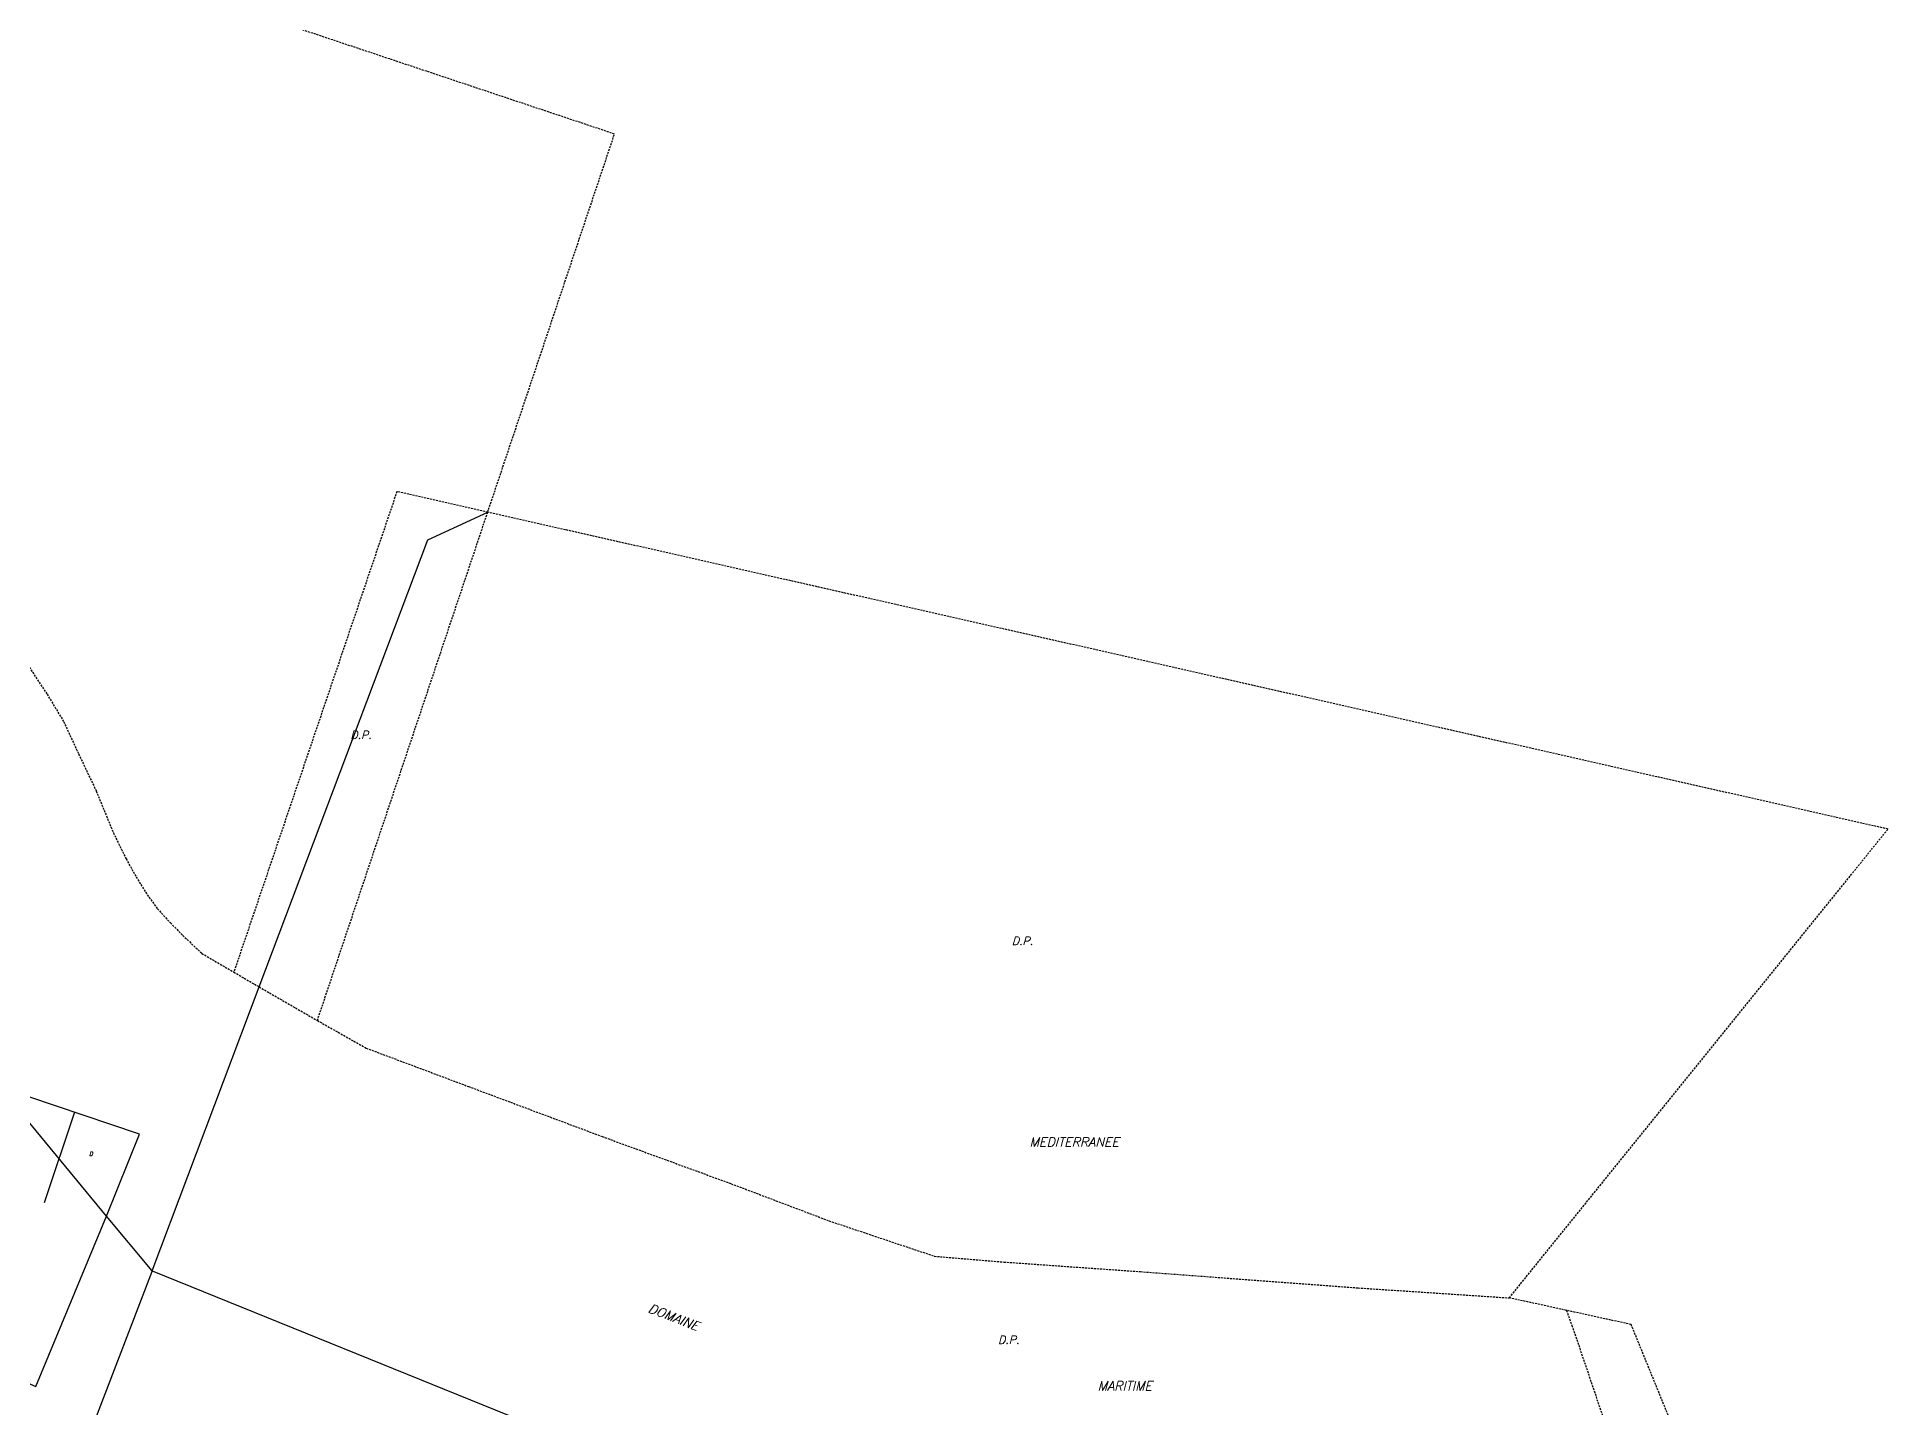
# Model space of a CAD drawing. Extents: x -334462 to -332769, y -29481 to -26664.
# Drawn here: x -333000.6 to -332769.2, y -27775.2 to -27603.9 of the extents above; entities that cross this region are included whole.
import ezdxf
from ezdxf.enums import TextEntityAlignment as Align

# ---------------------------------------------------------------- set-up
doc = ezdxf.new("R2010")
doc.units = 0
doc.header["$MEASUREMENT"] = 0
doc.linetypes.add('HIDDEN', pattern=[0.375, 0.25, -0.125])
for name, color, linetype in [('CADAST$$AREA$B$', 7, 'CONTINUOUS'), ('DP$DIVIDING$LINE', 7, 'CONTINUOUS'), ('ENC$$ST$$A$$TEXT', 7, 'CONTINUOUS'), ('MAP$SHEET$BOUND$', 7, 'CONTINUOUS'), ('PARCEL$BOUNDARY', 7, 'CONTINUOUS'), ('SECTION$$A$', 7, 'CONTINUOUS'), ('STREET$TEXT', 7, 'CONTINUOUS'), ('STRUC$$FOOTPRINT', 7, 'CONTINUOUS')]:
    doc.layers.add(name, color=color, linetype=linetype)
doc.styles.add('ITALICT', font='ITALICT', dxfattribs={"height": 0.2})

msp = doc.modelspace()

# ---------------------------------------------------------------- linework, layer by layer
at = {"layer": 'CADAST$$AREA$B$', "color": 7, "linetype": 'HIDDEN'}
msp.add_line((-332809.38, -27763.03), (-332816.53, -27761.47), dxfattribs=at)
for points in [[(-332944.23, -27663.31), (-332928.38, -27616.06), (-333221.89, -27518.14)], [(-332816.53, -27761.47), (-332769.2, -27702.9), (-332944.23, -27663.31)], [(-332795.6, -27950.86), (-332795.51, -27950.04), (-332794.37, -27942.09), (-332793.72, -27938.53), (-332793.72, -27928.63), (-332793.44, -27919.35), (-332793.56, -27910.15), (-332793.56, -27893.36), (-332793.52, -27882.78), (-332793.64, -27873.25), (-332793.28, -27863.72), (-332792.91, -27854.28), (-332792.55, -27844.83), (-332792.26, -27835.38), (-332791.74, -27826.02), (-332791.53, -27816.73), (-332791.25, -27807.45), (-332790.97, -27798.25), (-332790.76, -27791.48), (-332791.66, -27788.31), (-332795.83, -27778.22), (-332801.3, -27764.8), (-332809.38, -27763.03)]]:
    msp.add_lwpolyline(points, dxfattribs=at)
at = {"layer": 'DP$DIVIDING$LINE', "color": 2, "linetype": 'HIDDEN'}
for p, q in [((-332965.52, -27726.81), (-332944.23, -27663.31)), ((-332972.79, -27722.62), (-332965.52, -27726.81))]:
    msp.add_line(p, q, dxfattribs=at)
for points in [[(-332944.23, -27663.31), (-332955.58, -27660.74), (-332975.96, -27720.77)], [(-333001.53, -27682.67), (-332999.31, -27686.04), (-332997.23, -27689.48), (-332995.36, -27693.52), (-332993.17, -27698.12), (-332991.02, -27703.36), (-332989.43, -27706.61), (-332988.17, -27708.88), (-332986.79, -27711.1), (-332985.51, -27712.85), (-332983.88, -27714.62), (-332982.34, -27716.19), (-332979.95, -27718.44), (-332975.96, -27720.77)], [(-332975.96, -27720.77), (-332973.07, -27722.46), (-332972.79, -27722.62)], [(-332965.52, -27726.81), (-332959.43, -27730.26), (-332946.63, -27735.06), (-332929.92, -27741.31), (-332913.81, -27747.2), (-332901.57, -27751.84), (-332888.4, -27756.26), (-332879.68, -27756.99), (-332862.63, -27758.19), (-332835.41, -27760.22), (-332816.53, -27761.47)], [(-332809.38, -27763.03), (-332808.7, -27764.91), (-332803.57, -27780.08), (-332798.46, -27794.76)]]:
    msp.add_lwpolyline(points, dxfattribs=at)
at = {"layer": 'ENC$$ST$$A$$TEXT', "color": 1, "linetype": 'Continuous'}
msp.add_line((-332995.86, -27738.28), (-332999.67, -27749.58), dxfattribs=at)
at = {"layer": 'MAP$SHEET$BOUND$', "color": 6, "linetype": 'Continuous'}
msp.add_line((-332986.17, -27758.07), (-332972.79, -27722.62), dxfattribs=at)
msp.add_lwpolyline([(-332972.79, -27722.62), (-332951.71, -27666.76), (-332944.23, -27663.31)], dxfattribs=at)
at = {"layer": 'PARCEL$BOUNDARY', "color": 7, "linetype": 'Continuous'}
for p, q in [((-332991.89, -27751.24), (-333005.21, -27735.13)), ((-332986.17, -27758.07), (-332991.89, -27751.24)), ((-332986.17, -27758.07), (-332938.46, -27777.4))]:
    msp.add_line(p, q, dxfattribs=at)
at = {"layer": 'SECTION$$A$', "color": 7, "linetype": 'Continuous'}
msp.add_lwpolyline([(-332986.17, -27758.07), (-332993.46, -27777.08), (-333005.15, -27807.3), (-333016.78, -27837.51), (-333016.94, -27837.92)], dxfattribs=at)
at = {"layer": 'STRUC$$FOOTPRINT', "color": 1, "linetype": 'Continuous'}
for points in [[(-332991.89, -27751.24), (-332987.76, -27741.01), (-333005.21, -27735.13)], [(-333022.96, -27762.89), (-333000.7, -27772.53), (-332991.89, -27751.24)]]:
    msp.add_lwpolyline(points, dxfattribs=at)

# ---------------------------------------------------------------- texts
at = {"layer": 'DP$DIVIDING$LINE', "color": 5, "linetype": 'Continuous', "style": 'ITALICT'}
for p in [(-332960.06, -27691.14), (-332877.38, -27716.86)]:
    msp.add_text('D.P.', height=1, dxfattribs=at).set_placement(p, align=Align.MIDDLE)
at = {"layer": 'DP$DIVIDING$LINE', "color": 2, "linetype": 'Continuous', "style": 'ITALICT'}
msp.add_text('D.P.', height=1, dxfattribs=at).set_placement((-332879.1, -27766.7), align=Align.MIDDLE)
at = {"layer": 'ENC$$ST$$A$$TEXT', "color": 1, "linetype": 'Continuous', "style": 'ITALICT'}
msp.add_text('D', height=0.5, dxfattribs=at).set_placement((-332993.83, -27743.49), align=Align.MIDDLE)
at = {"layer": 'STREET$TEXT', "color": 7, "linetype": 'Continuous', "style": 'ITALICT'}
for s, p in [('MEDITERRANEE', (-332876.51, -27742.57)), ('MARITIME', (-332867.99, -27773.04))]:
    msp.add_text(s, height=1.15, dxfattribs=at).set_placement(p)
msp.add_text('DOMAINE', height=1.15, rotation=338.8779, dxfattribs=at).set_placement((-332924.26, -27763.22))

doc.saveas('drawing.dxf')
